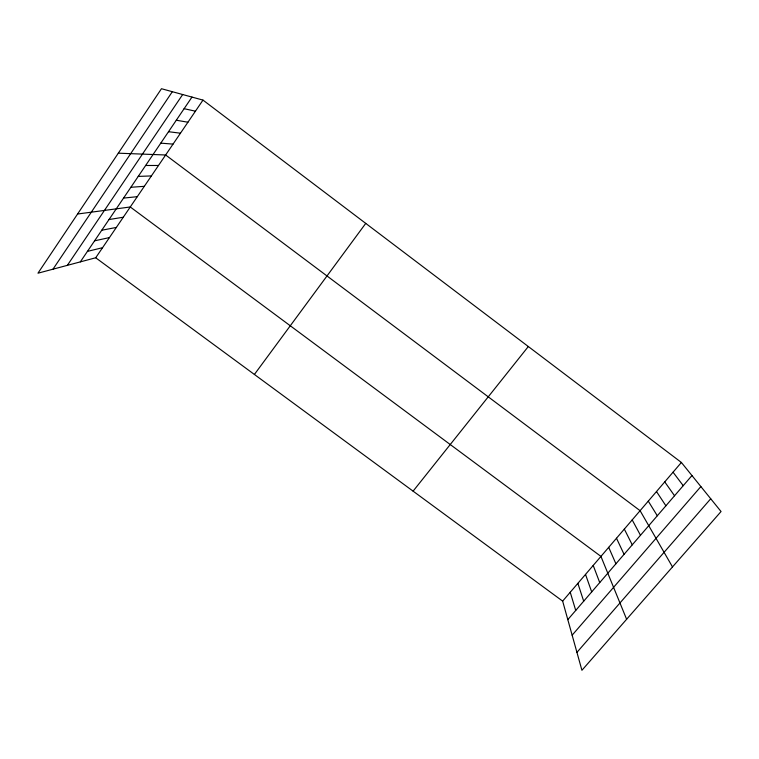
<?xml version="1.0" encoding="UTF-8"?>
<svg xmlns="http://www.w3.org/2000/svg" width="759" height="759" viewBox="0 0 759 759"><rect width="100%" height="100%" fill="white"/><g stroke="black" fill="none" stroke-linecap="round" stroke-linejoin="round"><path stroke-width="1.14" d="M52.988 269.179L172.331 91.697M67.361 265.346L182.672 94.533M80.321 261.883L191.98 97.086M95.7 257.775L202.985 100.103L681.383 462.468L721.05 511.528L581.925 670.282L562.647 601.119L95.7 257.775L37.95 273.202L161.468 88.718L202.985 100.103M254.398 374.462L365.743 223.383M413.095 491.149L528.321 346.531M562.647 601.119L681.383 462.468M567.808 619.638L691.952 475.551M572.144 635.188L700.861 486.566M576.935 652.37L710.728 498.767M87.437 251.381L102.55 247.709M94.59 240.821L109.429 237.595M101.772 230.224L116.336 227.444M108.992 219.56L123.281 217.235M77.57 214.019L130.263 206.979L600.938 556.404L626.621 619.278M123.546 198.09L137.275 196.676M130.871 187.274L144.314 186.325M138.233 176.411L151.392 175.927M145.633 165.481L158.498 165.481M118.3 153.185L165.642 154.988L640.093 510.684L672.502 566.935M160.775 143.138L173.033 144.115M168.517 131.715L180.471 133.195M176.297 120.235L187.938 122.218M184.114 108.689L195.442 111.184M673.043 472.202L683.233 485.675M664.751 481.889L674.542 495.76M656.488 491.528L665.899 505.788M648.271 501.13L657.303 515.769M632.19 519.906L640.482 535.294M624.325 529.099L632.256 544.839M616.498 538.245L624.069 554.345M608.699 547.343L615.919 563.804M593.206 565.427L599.733 582.589M585.521 574.411L591.697 591.916M577.865 583.358L583.699 601.194M570.237 592.257L575.73 610.435"/></g></svg>
